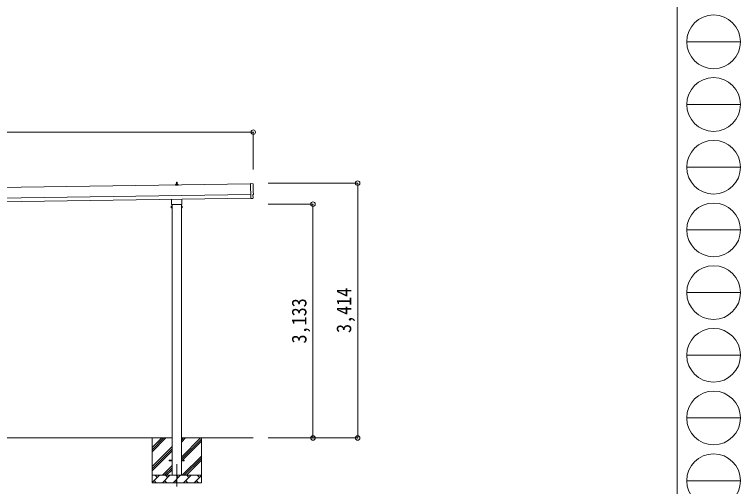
# Model space of a CAD drawing. Units: millimetres at full size, sheet at 1:60. Extents: x -16864 to 16864, y -11640 to 11640.
# Drawn here: x 7132 to 16864, y -8058 to -1734 of the extents above; entities that cross this region are included whole.
import ezdxf
from ezdxf.enums import TextEntityAlignment as Align

# ---------------------------------------------------------------- set-up
doc = ezdxf.new("R2010")
doc.units = ezdxf.units.MM
doc.header["$LTSCALE"] = 60
doc.header["$PDMODE"] = 32
doc.header["$PDSIZE"] = 60
doc.linetypes.add('CHAIN1', pattern=[8, 5, -1, 1, -1])
for name, color, linetype, lineweight in [('0-1_Defpoints', 7, 'CHAIN1', 9), ('0-2_TEXT1', 4, 'Continuous', 9), ('0-3_SHAPE', 7, 'Continuous', 9), ('0-8_TABLE1', 7, 'Continuous', 9), ('F-0', 7, 'Continuous', 9)]:
    doc.layers.add(name, color=color, linetype=linetype, lineweight=lineweight)
doc.styles.add('ＭＳ ゴシック', font='')
doc.styles.get('ＭＳ ゴシック').set_extended_font_data('MS Gothic')

msp = doc.modelspace()

# ---------------------------------------------------------------- linework, layer by layer
at = {"layer": '0-1_Defpoints'}
msp.add_line((9306.94, -7758.15), (9306.94, -8107.15), dxfattribs=at)
at = {"layer": '0-2_TEXT1'}
for p, q in [((9301.25, -4006.04), (9301.97, -3982.51)), ((9302.97, -3981.54), (9311.52, -3981.54)), ((9312.52, -3982.51), (9313.25, -4006.04)), ((10297.62, -4004.74), (4692, -4084.82)), ((9289, -4021.54), (9289, -4013.82)), ((9325.5, -4021.54), (9289, -4021.54)), ((9289.38, -4013.04), (9325.11, -4013.04)), ((9289.76, -4012.85), (9296.48, -4011.22)), ((9296.86, -4011.04), (9317.63, -4011.04)), ((9297.25, -4010.25), (9297.25, -4006.04)), ((9298.25, -4006.04), (9316.25, -4006.04)), ((9317.25, -4010.25), (9317.25, -4006.04)), ((9324.73, -4012.85), (9318.01, -4011.22)), ((9325.5, -4021.54), (9325.5, -4013.82)), ((10297.55, -3999.65), (10300.39, -4198.49)), ((10329.23, -4000.85), (10297.55, -3999.65)), ((4694, -4224.8), (10299.62, -4144.72)), ((4694.72, -4274.8), (10300.34, -4194.72)), ((9236.94, -4274.3), (9236.94, -4268.8)), ((9238.64, -4265.52), (9238.64, -4209.88)), ((9374.88, -4277.8), (9239, -4277.8)), ((9244.44, -4277.8), (9244.44, -7908.15)), ((9369.44, -7908.15), (9369.44, -4277.8)), ((9375.24, -4207.93), (9375.24, -4265.52)), ((9376.94, -4268.8), (9376.94, -4274.3)), ((10318.6, -4197.32), (10300.39, -4198.49)), ((10319.28, -4197.94), (10318.6, -4197.32)), ((10320.02, -4198.21), (10326.94, -4197.74)), ((9232.94, -4303.8), (9233.7, -4302.48)), ((9232.94, -4303.8), (9232.94, -4320.8)), ((9232.94, -4320.8), (9233.7, -4322.11)), ((9239.94, -4307.39), (9233.7, -4307.39)), ((9239.94, -4317.2), (9233.7, -4317.2)), ((9239.94, -4322.11), (9233.7, -4322.11)), ((9242.44, -4321.5), (9239.94, -4321.5)), ((9371.44, -4321.5), (9373.94, -4321.5)), ((9373.94, -4307.39), (9380.18, -4307.39)), ((9373.94, -4317.2), (9380.18, -4317.2)), ((9373.94, -4322.11), (9380.18, -4322.11)), ((9380.94, -4303.8), (9380.18, -4302.48)), ((9380.94, -4320.8), (9380.18, -4322.11)), ((9380.94, -4303.8), (9380.94, -4320.8)), ((9206.94, -7703.65), (9244.44, -7703.65)), ((9206.94, -7712.65), (9206.94, -7703.65)), ((9206.94, -7703.65), (9244.44, -7703.65)), ((9206.94, -7712.65), (9206.94, -7703.65)), ((9206.94, -7712.65), (9244.44, -7712.65)), ((9206.94, -7712.65), (9244.44, -7712.65)), ((9369.44, -7703.65), (9406.94, -7703.65)), ((9369.44, -7703.65), (9406.94, -7703.65)), ((9369.44, -7712.65), (9406.94, -7712.65)), ((9369.44, -7712.65), (9406.94, -7712.65)), ((9406.94, -7712.65), (9406.94, -7703.65)), ((9406.94, -7712.65), (9406.94, -7703.65))]:
    msp.add_line(p, q, dxfattribs=at)
for points in [[(10329.73, -4194.71), (10329.06, -4147.69), (10329.66, -4147.68)], [(9239.94, -4322.11), (9239.94, -4302.48), (9233.7, -4302.48)], [(9239.94, -4321.5), (9239.94, -4303.1), (9242.44, -4303.1)], [(9373.94, -4321.5), (9373.94, -4303.1), (9371.44, -4303.1)], [(9373.94, -4322.11), (9373.94, -4302.48), (9380.18, -4302.48)]]:
    msp.add_lwpolyline(points, dxfattribs=at)
for points in [[(9242.44, -4322.8), (9242.44, -4301.8), (9244.44, -4301.8), (9244.44, -4322.8)], [(9371.44, -4322.8), (9371.44, -4301.8), (9369.44, -4301.8), (9369.44, -4322.8)]]:
    msp.add_lwpolyline(points, close=True, dxfattribs=at)
for centre, radius, start, end in [((9302.97, -3982.54), 1, 90, 178.60509), ((9311.52, -3982.54), 1, 1.39491, 90), ((9290, -4013.82), 1, 103.62699, 180), ((9296.25, -4010.25), 1, 283.62699, 0), ((9301.33, -4006.67), 4.13, 90, 171.17633), ((9298.25, -4007.04), 1, 90, 180), ((9310.58, -4006.04), 4.83, 133.60282, 180), ((9303.91, -4006.04), 4.83, 0, 46.39718), ((9313.16, -4006.67), 4.13, 8.82367, 90), ((9316.25, -4007.04), 1, 0, 90), ((9318.25, -4010.25), 1, 180, 256.37301), ((9324.5, -4013.82), 1, 0, 76.37301), ((9240.94, -4268.8), 4, 125.09963, 180), ((9240.94, -4274.3), 4, 180, 194.47751), ((9240.94, -4274.3), 4, 194.47751, 241.04498), ((9372.94, -4274.3), 4, 298.95502, 345.52249), ((9372.94, -4268.8), 4, 0, 54.90037), ((9372.94, -4274.3), 4, 345.52249, 0), ((10319.95, -4197.21), 1, 227.3164, 273.81435), ((9249.18, -4312.3), 16.24, 162.41205, 197.58795), ((9237.29, -4304.94), 4.34, 145.61575, 214.38425), ((9237.29, -4319.66), 4.34, 145.61575, 214.38425), ((9364.7, -4312.3), 16.24, 342.41205, 17.58795), ((9376.6, -4304.94), 4.34, 325.61575, 34.38425), ((9376.6, -4319.66), 4.34, 325.61575, 34.38425)]:
    msp.add_arc(centre, radius, start, end, dxfattribs=at)
for centre, major_axis, ratio, start_param, end_param in [((10329.03, -4003.84), (3, -0.04), 0.99863, 6.2683889, 7.8016218), ((15095.41, -4006.19), (-4762.89, -68.04), 0.99863, 6.268406, 6.2977043), ((10329.6, -4143.28), (4.41, -0.06), 0.99863, 4.712389, 6.2976778), ((10326.73, -4194.75), (2.21, -2.04), 0.9974, 5.5252311, 7.0411395)]:
    msp.add_ellipse(centre, major_axis=major_axis, ratio=ratio, start_param=start_param, end_param=end_param, dxfattribs=at)
at = {"layer": '0-3_SHAPE'}
for p, q in [((9244.44, -7408.15), (6269.44, -7408.15)), ((10332.94, -7408.15), (9369.44, -7408.15))]:
    msp.add_line(p, q, dxfattribs=at)
at = {"layer": '0-8_TABLE1', "color": 6}
for p, q in [((10332.94, -3310.51), (-1016.06, -3310.51)), ((10332.94, -3310.51), (10332.94, -3810.51)), ((11732.94, -3994.05), (10532.94, -3994.05)), ((11732.94, -7408.15), (11732.94, -3994.05)), ((11132.94, -4275.3), (10532.94, -4275.3)), ((11132.94, -4275.3), (11132.94, -7408.15)), ((11732.94, -7408.15), (10532.94, -7408.15))]:
    msp.add_line(p, q, dxfattribs=at)
at = {"layer": '0-8_TABLE1'}
for p, q in [((8976.94, -7408.15), (8976.94, -8008.15)), ((8976.94, -7536.63), (9105.42, -7408.15)), ((8976.94, -7593.2), (9161.99, -7408.15)), ((8976.94, -7564.92), (9133.71, -7408.15)), ((9369.44, -7465.26), (9426.55, -7408.15)), ((9369.44, -7436.98), (9398.27, -7408.15)), ((9369.44, -7663.25), (9624.54, -7408.15)), ((9369.44, -7691.54), (9636.94, -7424.04)), ((9369.44, -7719.82), (9636.94, -7452.32)), ((9636.94, -7408.15), (9636.94, -8008.15)), ((8976.94, -7791.19), (9244.44, -7523.69)), ((8976.94, -7819.48), (9244.44, -7551.98)), ((8976.94, -7847.76), (9244.44, -7580.26)), ((9379.1, -7908.15), (9636.94, -7650.31)), ((9407.38, -7908.15), (9636.94, -7678.59)), ((9114.54, -7908.15), (9244.44, -7778.25)), ((9435.67, -7908.15), (9636.94, -7706.88)), ((9142.82, -7908.15), (9244.44, -7806.54)), ((9171.11, -7908.15), (9244.44, -7834.82)), ((8976.94, -8005.31), (9074.1, -7908.15)), ((8976.94, -7908.15), (9636.94, -7908.15)), ((9002.65, -7979.6), (9031.2, -8008.15)), ((9045.54, -7936.71), (9016.99, -7908.15)), ((9115.52, -8008.15), (9215.52, -7908.15)), ((9144.07, -7979.6), (9172.63, -8008.15)), ((9186.97, -7936.71), (9158.41, -7908.15)), ((9256.94, -8008.15), (9356.94, -7908.15)), ((9285.49, -7979.6), (9314.05, -8008.15)), ((9328.39, -7936.71), (9299.83, -7908.15)), ((9398.36, -8008.15), (9498.36, -7908.15)), ((9426.92, -7979.6), (9455.47, -8008.15)), ((9469.81, -7936.71), (9441.26, -7908.15)), ((9539.78, -8008.15), (9636.94, -7911)), ((9568.34, -7979.6), (9596.89, -8008.15)), ((9611.23, -7936.71), (9582.68, -7908.15)), ((9636.94, -8008.15), (8976.94, -8008.15))]:
    msp.add_line(p, q, dxfattribs=at)
at = {"layer": '0-8_TABLE1', "color": 6}
for p in [(10332.94, -3310.51), (11732.94, -3994.05), (11132.94, -4275.3), (11132.94, -7408.15), (11732.94, -7408.15)]:
    msp.add_point(p, dxfattribs=at)
at = {"layer": 'F-0', "color": 5, "lineweight": 5}
msp.add_line((16015.88, 11640), (16015.88, -11640), dxfattribs=at)
at = {"layer": 'F-0', "color": 4}
for p, q in [((16144.11, -2100), (16864.12, -2100)), ((16144.11, -2940), (16864.12, -2940)), ((16144.11, -3780), (16864.12, -3780)), ((16144.11, -4620), (16864.12, -4620)), ((16144.11, -5460), (16864.12, -5460)), ((16144.11, -6300), (16864.12, -6300)), ((16144.11, -7140), (16864.12, -7140)), ((16144.11, -7980), (16864.12, -7980))]:
    msp.add_line(p, q, dxfattribs=at)
for centre in [(16504.11, -2100), (16504.11, -2940), (16504.11, -3780), (16504.11, -4620), (16504.11, -5460), (16504.11, -6300), (16504.11, -7140), (16504.11, -7980)]:
    msp.add_circle(centre, 360, dxfattribs=at)

# ---------------------------------------------------------------- texts
at = {"layer": '0-8_TABLE1', "style": 'ＭＳ ゴシック', "width": 0.9}
for s, p in [('3,414', (11705.44, -6001.1)), ('3,133', (11105.44, -6141.72))]:
    msp.add_text(s, height=197.9, rotation=90, dxfattribs=at).set_placement(p, align=Align.BOTTOM_LEFT)

doc.saveas('drawing.dxf')
